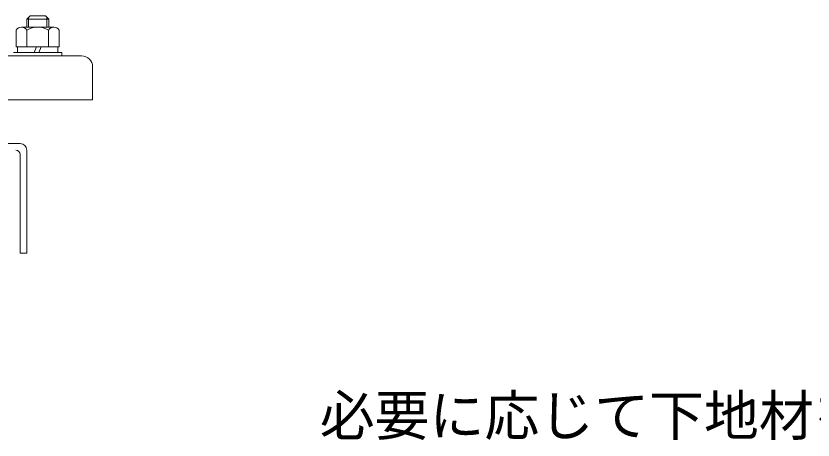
# Model space of a CAD drawing. Units: millimetres at full size, sheet at 1:10; details may follow other scales. Extents: x -4335 to 3998, y -1327 to 1433.
# Drawn here: x -1132.7 to -769.6, y 929.1 to 1122.5 of the extents above; entities that cross this region are included whole.
import ezdxf
from ezdxf.enums import TextEntityAlignment as Align

# ---------------------------------------------------------------- set-up
doc = ezdxf.new("R2010")
doc.units = ezdxf.units.MM
doc.header["$LTSCALE"] = 10
doc.linetypes.add('DASHED2', pattern=[3, 2, -1])
doc.layers.add('A-0', color=4, linetype='Continuous', lineweight=5)
doc.layers.add('A-1', color=4, linetype='DASHED2', lineweight=5)
doc.styles.add('ＭＳ ゴシック', font='')
doc.styles.get('ＭＳ ゴシック').set_extended_font_data('MS Gothic')

msp = doc.modelspace()

# ---------------------------------------------------------------- linework, layer by layer
at = {"layer": 'A-0', "color": 7}
for p, q in [((-1117.8, 1121), (-1119.3, 1122.5)), ((-1127.8, 1121), (-1117.8, 1121)), ((-1127.8, 1121), (-1127.8, 1117.39)), ((-1117.8, 1117.39), (-1117.8, 1121)), ((-1132.61, 1108.39), (-1132.61, 1115.98)), ((-1115.44, 1117.39), (-1130.16, 1117.39)), ((-1127.7, 1108.39), (-1127.7, 1115.98)), ((-1117.89, 1108.39), (-1117.89, 1115.98)), ((-1112.98, 1108.39), (-1112.98, 1115.98)), ((-1132.61, 1108.39), (-1112.98, 1108.39)), ((-1132, 1105.89), (-1132, 1108.39)), ((-1124.44, 1105.89), (-1123.3, 1108.39)), ((-1121.15, 1108.39), (-1122.29, 1105.89)), ((-1113.6, 1108.39), (-1113.6, 1105.89)), ((-1113.8, 1105.89), (-1133.8, 1105.89)), ((-1124.18, 1105.89), (-1131.73, 1105.89)), ((-1111.8, 1105.89), (-1122.03, 1105.89)), ((-1111.8, 1105.89), (-1111.8, 1104.29))]:
    msp.add_line(p, q, dxfattribs=at)
at = {"layer": 'A-0'}
for p, q in [((-1127, 1121.8), (-1127, 1117.39)), ((-1118.6, 1117.39), (-1118.6, 1121.8)), ((-1242.93, 1104.29), (-1122.8, 1104.29)), ((-1102.8, 1104.29), (-1122.8, 1104.29)), ((-1097.8, 1099.29), (-1097.8, 1084.29)), ((-1253.15, 1084.29), (-1101.8, 1084.29)), ((-1097.8, 1084.29), (-1101.8, 1084.29)), ((-1130.8, 1064.29), (-1152.8, 1064.29)), ((-1127.8, 1061.29), (-1127.8, 1014.29)), ((-1130.8, 1059.29), (-1130.8, 1014.29))]:
    msp.add_line(p, q, dxfattribs=at)
at = {"layer": 'A-0', "color": 7}
msp.add_lwpolyline([(-1119.3, 1122.5), (-1126.3, 1122.5), (-1127.8, 1121)], dxfattribs=at)
for centre, radius, start, end in [((-1130.16, 1114.56), 2.83, 29.9998, 149.9999), ((-1122.8, 1108.18), 9.21, 57.7959, 122.2043), ((-1115.44, 1114.56), 2.83, 29.9998, 149.9999)]:
    msp.add_arc(centre, radius, start, end, dxfattribs=at)
at = {"layer": 'A-0'}
for centre, radius in [((-1102.8, 1099.29), 5), ((-1130.8, 1061.29), 3), ((-1132.8, 1059.29), 2)]:
    msp.add_arc(centre, radius, 0, 90, dxfattribs=at)
at = {"layer": 'A-1', "linetype": 'Continuous'}
msp.add_line((-1130.8, 1014.29), (-1127.8, 1014.29), dxfattribs=at)

# ---------------------------------------------------------------- texts
at = {"layer": 'A-0', "color": 3, "style": 'ＭＳ ゴシック'}
msp.add_text('必要に応じて下地材を追加', height=18.33, dxfattribs=at).set_placement((-994.33, 925.63), align=Align.BOTTOM_LEFT)

doc.saveas('drawing.dxf')
